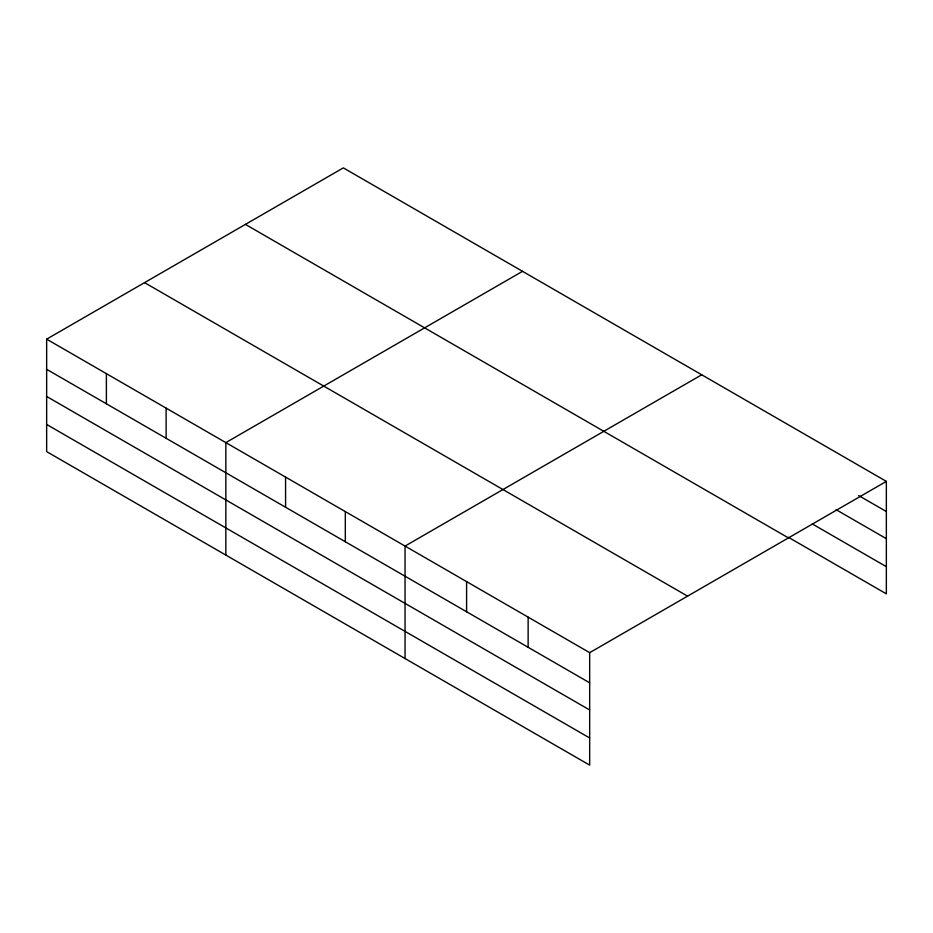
<?xml version="1.0" encoding="UTF-8"?>
<svg xmlns="http://www.w3.org/2000/svg" width="933" height="933" viewBox="0 0 933 933"><rect width="100%" height="100%" fill="white"/><g stroke="black" fill="none" stroke-linecap="round" stroke-linejoin="round"><path stroke-width="1.4" d="M589.668 709.978L589.668 652.668L46.65 339.157L46.65 451.619L589.668 765.13L589.668 709.978L46.65 396.467M788.385 537.28L886.35 593.843L886.35 481.381L343.332 167.87L46.65 339.157M522.527 271.328L225.844 442.615L225.844 555.077M701.721 374.786L405.05 546.073L405.05 658.535M589.668 652.668L886.35 481.381M858.722 495.575L886.35 511.529M836.108 509.686L886.35 538.691M812.246 523.903L886.35 566.681M245.426 224.398L788.443 537.909M144.557 282.629L687.574 596.14M46.65 369.305L589.668 682.816M46.65 424.457L589.668 737.968M528.136 617.133L528.136 647.292M466.593 581.609L466.593 611.756M345.315 511.587L345.315 541.735M285.58 477.101L285.58 507.249M166.121 408.129L166.121 438.277M106.385 373.643L106.385 403.791"/></g></svg>
